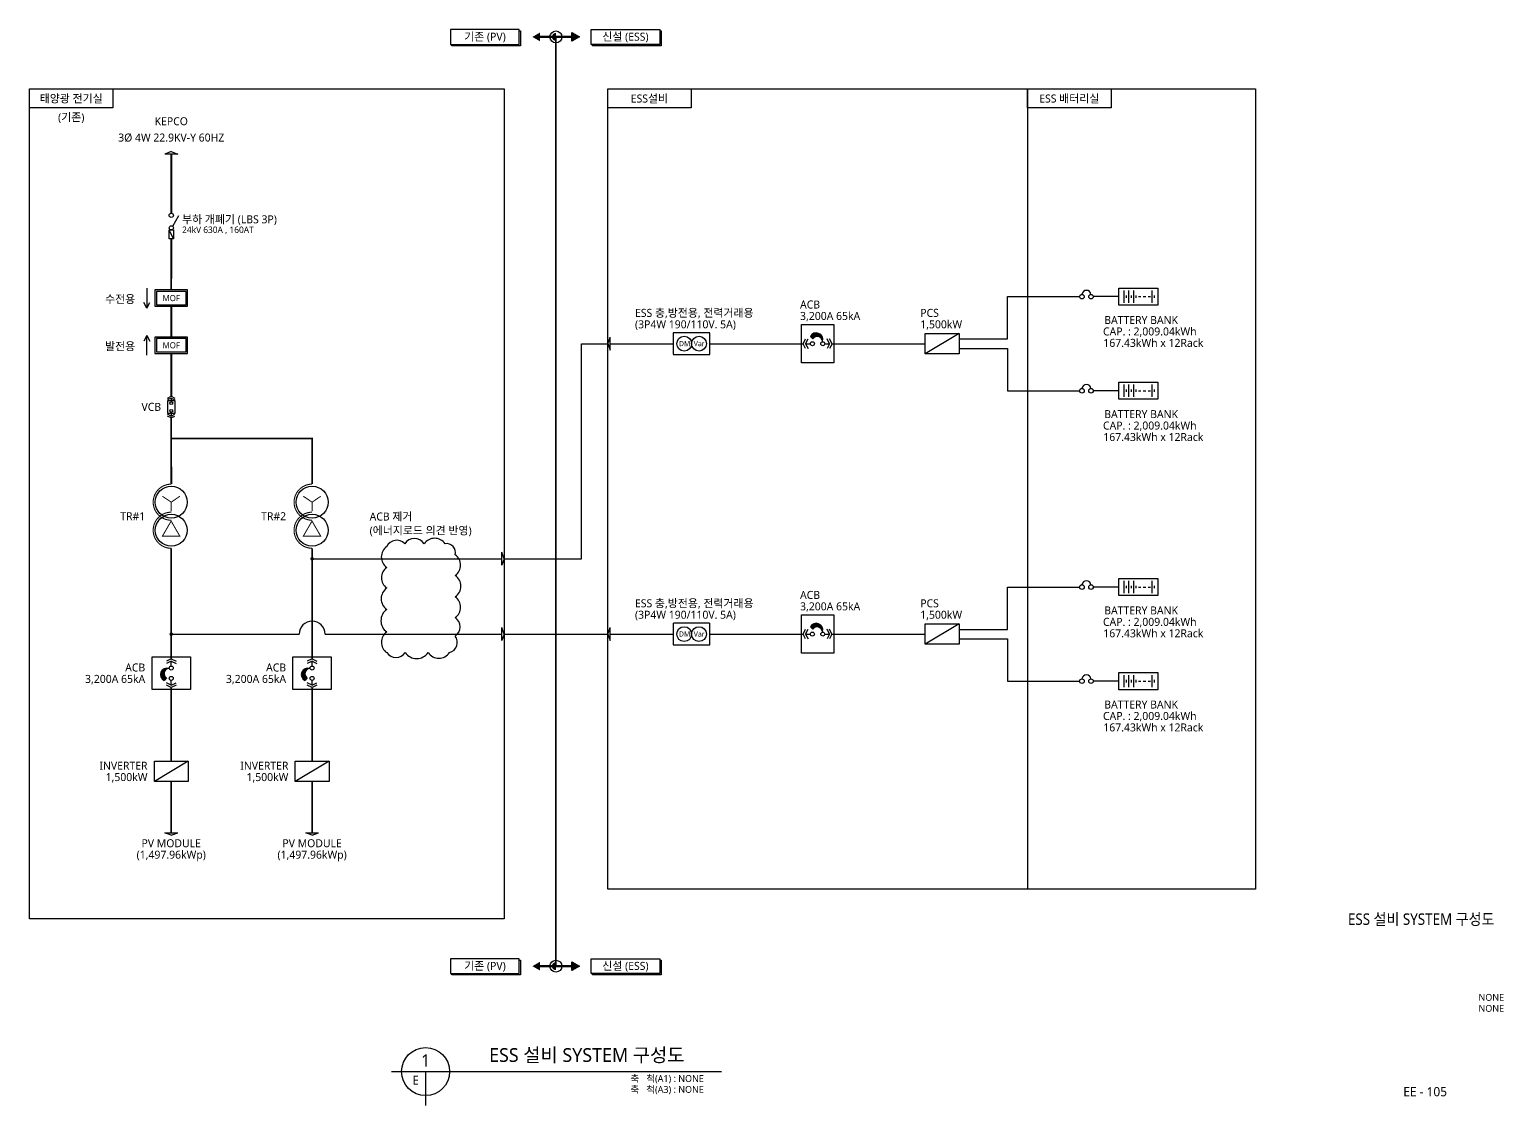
# Model space of a CAD drawing. Header units: millimetres. Extents: x 3366 to 510398, y 0 to 56757.
# Drawn here: x 445915 to 510398, y 2695 to 49788 of the extents above; entities that cross this region are included whole.
import ezdxf
from ezdxf.enums import TextEntityAlignment as Align

# ---------------------------------------------------------------- set-up
doc = ezdxf.new("R2010")
doc.units = ezdxf.units.MM
for name, pattern in [('C4', [19, 16, -1, 1, -1]), ('HIDDEN', [0.375, 0.25, -0.125]), ('LH2', [2.75, 2, -0.75])]:
    doc.linetypes.add(name, pattern=pattern)
for name, color, linetype in [('E-ELEC', 3, 'Continuous'), ('E-LINE', 4, 'Continuous'), ('E-TABL', 1, 'Continuous'), ('E-TEXT', 7, 'Continuous'), ('도면 TITLE', 4, 'Continuous')]:
    doc.layers.add(name, color=color, linetype=linetype)
doc.styles.add('MG', font='malgun.ttf')

# ---------------------------------------------------------------- blocks, each defined once
blk = doc.blocks.new('zw$C711')
at = {"linetype": 'Continuous', "const_width": 76.9}
for points in [[(-237, 3, 1), (-160, 3, 1)], [(-160, 3, -1), (-237, 3, -1)]]:
    blk.add_lwpolyline(points, format="xyb", close=True, dxfattribs=at)

msp = doc.modelspace()

# ---------------------------------------------------------------- hatches: boundary and pattern name
at = {"layer": 'E-ELEC'}
for points in [[(480077.9, 36351.2), (480182.9, 36246.3, -0.7207592), (480602.8, 36141.3, 0.9260311)], [(480077.2, 23641), (480182.1, 23536, -0.7207592), (480602, 23431, 0.9260311)], [(451801.5, 21300.5), (451906.5, 21405.5, -0.7207592), (452011.4, 21825.4, 0.9260311)], [(457964.7, 21300.5), (458069.6, 21405.5, -0.7207592), (458174.6, 21825.4, 0.9260311)]]:
    msp.add_hatch(color=256, dxfattribs=at).paths.add_polyline_path(points)
at = {"layer": 'E-TABL', "ltscale": 200}
for points in [[(468245.4, 49652.9), (467915.2, 49462.2), (468245.4, 49271.6)], [(469641.5, 49271.6), (469971.7, 49462.2), (469641.5, 49652.9)], [(468245.4, 8984.9), (467915.2, 8794.3), (468245.4, 8603.6)], [(469641.5, 8603.6), (469971.7, 8794.3), (469641.5, 8984.9)]]:
    msp.add_hatch(color=256, dxfattribs=at).paths.add_polyline_path(points)

# ---------------------------------------------------------------- linework, layer by layer
at = {"color": 6}
msp.add_lwpolyline([(461544.3, 22515.7, 0.5205671), (462353.2, 22515.7, 0.5205671), (463352.2, 22515.7, 0.5205671), (464294, 22515.7, 0.5205671), (464541.6, 23240.6, 0.5205671), (464541.6, 24048.2, 0.5205671), (464541.6, 24954.4, 0.5205671), (464541.6, 25897.5, 0.5205671), (464541.6, 26796.9, 0.5205671), (464095.4, 27283.6, 0.5205671), (463179.9, 27283.6, 0.5205671), (462330.5, 27283.6, 0.5205671), (461544.3, 27159.6, 0.5205671), (461544.3, 26242.4, 0.5205671), (461544.3, 25344.4, 0.5205671), (461544.3, 24403.1, 0.5205671), (461544.3, 23424.3, 0.5205671)], format="xyb", close=True, dxfattribs=at)
at = {"layer": 'E-ELEC', "linetype": 'Continuous'}
for p, q in [((452119.1, 44443.1), (451835.8, 44335.9)), ((452400.2, 44335.9), (451835.8, 44335.9)), ((452179, 41173.9), (452454.6, 41646.4)), ((471210.1, 36036.3), (471317.4, 36319.6)), ((471317.4, 35755.1), (471317.4, 36319.6)), ((466679.7, 26624.3), (466572.4, 26907.5)), ((466572.4, 26343.1), (466572.4, 26907.5)), ((466679.7, 23326.1), (466572.4, 23609.3)), ((466572.4, 23044.9), (466572.4, 23609.3)), ((471209.4, 23326.1), (471316.6, 23609.3)), ((471316.6, 23044.9), (471316.6, 23609.3)), ((451834.2, 14630.9), (452398.6, 14630.9)), ((452115.4, 14523.6), (452398.6, 14630.9)), ((457997.4, 14630.9), (458561.8, 14630.9)), ((458278.5, 14523.6), (458561.8, 14630.9))]:
    msp.add_line(p, q, dxfattribs=at)
at = {"layer": 'E-ELEC'}
for p, q in [((452213.9, 40625.5), (452020.1, 41013.3)), ((493571.6, 37722.3), (493571.6, 38469.6)), ((493571.6, 38469.6), (495279.7, 38469.6)), ((493785.1, 38362.8), (493785.1, 37829.1)), ((493891.8, 38149.3), (493891.8, 38042.6)), ((493998.6, 38362.8), (493998.6, 37829.1)), ((494105.3, 38149.3), (494105.3, 38042.6)), ((494212.1, 38362.8), (494212.1, 37829.1)), ((494318.9, 38149.3), (494318.9, 38042.6)), ((494425.6, 38096), (494532.4, 38096)), ((494639.1, 38096), (494745.9, 38096)), ((494852.6, 38096), (494959.4, 38096)), ((495012.8, 38362.8), (495012.8, 37829.1)), ((495119.5, 38149.3), (495119.5, 38042.6)), ((495279.7, 38469.6), (495279.7, 37722.3)), ((495279.7, 37722.3), (493571.6, 37722.3)), ((479763, 36036.3), (479868, 36246.3)), ((479868, 36036.3), (479973, 36246.3)), ((480182.9, 36246.3), (480077.9, 36351.2)), ((480917.7, 36036.3), (480812.7, 36246.3)), ((481022.7, 36036.3), (480917.7, 36246.3)), ((486580.7, 36482), (485104.1, 35590.7)), ((479868, 35826.4), (479763, 36036.3)), ((479868, 36036.3), (479973, 35826.4)), ((479868, 36036.3), (480077.9, 36036.3)), ((480707.8, 36036.3), (480917.7, 36036.3)), ((480917.7, 36036.3), (480812.7, 35826.4)), ((481022.7, 36036.3), (480917.7, 35826.4)), ((493571.6, 33603.1), (493571.6, 34350.4)), ((493571.6, 34350.4), (495279.7, 34350.4)), ((493785.1, 34243.6), (493785.1, 33709.8)), ((493998.6, 34243.6), (493998.6, 33709.8)), ((494212.1, 34243.6), (494212.1, 33709.8)), ((495012.8, 34243.6), (495012.8, 33709.8)), ((495279.7, 34350.4), (495279.7, 33603.1)), ((451959.7, 33656), (452116.7, 33734.5)), ((452116.7, 33656), (451959.7, 33577.5)), ((452116.7, 33734.5), (452273.6, 33656)), ((452116.7, 33656), (452273.6, 33577.5)), ((452116.7, 33656), (452116.7, 33499)), ((495279.7, 33603.1), (493571.6, 33603.1)), ((493891.8, 34030.1), (493891.8, 33923.3)), ((494105.3, 34030.1), (494105.3, 33923.3)), ((494318.9, 34030.1), (494318.9, 33923.3)), ((494425.6, 33976.7), (494532.4, 33976.7)), ((494639.1, 33976.7), (494745.9, 33976.7)), ((494852.6, 33976.7), (494959.4, 33976.7)), ((495119.5, 34030.1), (495119.5, 33923.3)), ((452116.7, 32871.1), (451959.7, 32949.6)), ((452116.7, 33028.1), (452116.7, 32871.1)), ((452116.7, 32871.1), (452273.6, 32949.6)), ((452116.7, 32792.6), (451959.7, 32871.1)), ((452116.7, 32792.6), (452273.6, 32871.1)), ((493570.8, 25012), (493570.8, 25759.3)), ((493570.8, 25759.3), (495278.9, 25759.3)), ((493784.3, 25652.6), (493784.3, 25118.8)), ((493891, 25439.1), (493891, 25332.3)), ((493997.8, 25652.6), (493997.8, 25118.8)), ((494104.6, 25439.1), (494104.6, 25332.3)), ((494211.3, 25652.6), (494211.3, 25118.8)), ((494318.1, 25439.1), (494318.1, 25332.3)), ((494424.8, 25385.7), (494531.6, 25385.7)), ((494638.3, 25385.7), (494745.1, 25385.7)), ((494851.9, 25385.7), (494958.6, 25385.7)), ((495012, 25652.6), (495012, 25118.8)), ((495118.8, 25439.1), (495118.8, 25332.3)), ((495278.9, 25759.3), (495278.9, 25012)), ((495278.9, 25012), (493570.8, 25012)), ((479762.2, 23326.1), (479867.2, 23536)), ((479867.2, 23116.1), (479762.2, 23326.1)), ((479867.2, 23326.1), (479972.2, 23536)), ((479867.2, 23326.1), (479972.2, 23116.1)), ((479867.2, 23326.1), (480077.2, 23326.1)), ((480182.1, 23536), (480077.2, 23641)), ((480707, 23326.1), (480916.9, 23326.1)), ((480916.9, 23326.1), (480812, 23536)), ((480916.9, 23326.1), (480812, 23116.1)), ((481021.9, 23326.1), (480916.9, 23536)), ((481021.9, 23326.1), (480916.9, 23116.1)), ((486579.9, 23771.7), (485103.4, 22880.4)), ((452116.4, 22245.3), (451906.5, 22140.3)), ((452116.4, 22140.3), (451906.5, 22035.3)), ((452116.4, 22245.3), (452326.3, 22140.3)), ((452116.4, 22140.3), (452326.3, 22035.3)), ((452116.4, 21930.4), (452116.4, 22140.3)), ((458279.6, 22245.3), (458069.6, 22140.3)), ((458279.6, 22140.3), (458069.6, 22035.3)), ((458279.6, 22245.3), (458489.5, 22140.3)), ((458279.6, 22140.3), (458489.5, 22035.3)), ((458279.6, 21930.4), (458279.6, 22140.3)), ((451906.5, 21405.5), (451801.5, 21300.5)), ((452116.4, 21090.6), (452116.4, 21300.5)), ((458069.6, 21405.5), (457964.7, 21300.5)), ((458279.6, 21090.6), (458279.6, 21300.5)), ((493570.8, 20892.8), (493570.8, 21640.1)), ((493570.8, 21640.1), (495278.9, 21640.1)), ((493784.3, 21533.3), (493784.3, 20999.6)), ((493891, 21319.8), (493891, 21213.1)), ((493997.8, 21533.3), (493997.8, 20999.6)), ((494104.6, 21319.8), (494104.6, 21213.1)), ((494211.3, 21533.3), (494211.3, 20999.6)), ((494318.1, 21319.8), (494318.1, 21213.1)), ((495012, 21533.3), (495012, 20999.6)), ((495118.8, 21319.8), (495118.8, 21213.1)), ((495278.9, 21640.1), (495278.9, 20892.8)), ((452116.4, 21090.6), (451906.5, 21195.6)), ((452116.4, 20985.6), (451906.5, 21090.6)), ((452116.4, 21090.6), (452326.3, 21195.6)), ((452326.3, 21090.6), (452116.4, 20985.6)), ((458279.6, 21090.6), (458069.6, 21195.6)), ((458279.6, 20985.6), (458069.6, 21090.6)), ((458279.6, 21090.6), (458489.5, 21195.6)), ((458489.5, 21090.6), (458279.6, 20985.6)), ((495278.9, 20892.8), (493570.8, 20892.8)), ((494424.8, 21266.4), (494531.6, 21266.4)), ((494638.3, 21266.4), (494745.1, 21266.4)), ((494851.9, 21266.4), (494958.6, 21266.4)), ((452854.7, 17764.7), (451378.1, 16873.4)), ((459017.8, 17764.7), (457541.3, 16873.4))]:
    msp.add_line(p, q, dxfattribs=at)
at = {"layer": 'E-ELEC', "linetype": 'Continuous'}
for points in [[(452117, 44443.1), (452400.2, 44335.9)], [(471210.1, 36038.4), (471317.4, 35755.1)], [(466679.7, 26626.3), (466572.4, 26343.1)], [(466679.7, 23328.1), (466572.4, 23044.9)], [(471209.4, 23328.1), (471316.6, 23044.9)], [(452117.4, 14523.6), (451834.2, 14630.9)], [(458280.6, 14523.6), (457997.4, 14630.9)]]:
    msp.add_lwpolyline(points, dxfattribs=at)
msp.add_lwpolyline([(452213.9, 40625.5), (452020.1, 40625.5), (452020.1, 41013.3), (452213.9, 41013.3)], close=True, dxfattribs=at)
at = {"layer": 'E-ELEC'}
for points in [[(452831.2, 38390.2), (451402.1, 38390.2), (451402.1, 37675.7), (452831.2, 37675.7)], [(452831.2, 36324.7), (451402.1, 36324.7), (451402.1, 35610.2), (452831.2, 35610.2)], [(485104.1, 36482), (486580.7, 36482), (486580.7, 35590.7), (485104.1, 35590.7)], [(451947.4, 33535.7), (451947.4, 32991.4), (452285.9, 32991.4), (452285.9, 33535.7)], [(485103.4, 23771.7), (486579.9, 23771.7), (486579.9, 22880.4), (485103.4, 22880.4)], [(451378.1, 17764.7), (452854.7, 17764.7), (452854.7, 16873.4), (451378.1, 16873.4)], [(457541.3, 17764.7), (459017.8, 17764.7), (459017.8, 16873.4), (457541.3, 16873.4)]]:
    msp.add_lwpolyline(points, close=True, dxfattribs=at)
at = {"layer": 'E-ELEC', "color": 1}
for points in [[(452768.5, 38327.5), (451464.8, 38327.5), (451464.8, 37738.4), (452768.5, 37738.4)], [(452768.5, 36262), (451464.8, 36262), (451464.8, 35672.9), (452768.5, 35672.9)]]:
    msp.add_lwpolyline(points, close=True, dxfattribs=at)
at = {"layer": 'E-ELEC', "const_width": 46.8}
for points in [[(452116.7, 29890.7, 1), (452116.7, 28309.7, 1)], [(458279.8, 29890.7, 1), (458279.8, 28309.7, 1)], [(452116.7, 28662.7, 1), (452116.7, 27081.7, 1)], [(458279.8, 28662.7, 1), (458279.8, 27081.7, 1)]]:
    msp.add_lwpolyline(points, format="xyb", dxfattribs=at)
at = {"layer": 'E-ELEC', "linetype": 'Continuous', "const_width": 42.3}
for points in [[(452492.6, 29359.4), (452116.7, 29100.2), (451730.3, 29359.4)], [(452116.7, 29100.2), (452111.4, 28699.3)], [(458655.7, 29359.4), (458279.8, 29100.2), (457893.5, 29359.4)], [(458279.8, 29100.2), (458274.6, 28699.3)], [(451730.3, 27613), (452492.6, 27613), (452111.4, 28273.1), (451730.3, 27613)], [(457893.5, 27613), (458655.7, 27613), (458274.6, 28273.1), (457893.5, 27613)]]:
    msp.add_lwpolyline(points, dxfattribs=at)
at = {"layer": 'E-ELEC', "linetype": 'Continuous'}
for centre, radius in [((452117, 41651.2), 91.7), ((452118.6, 41105), 91.7), ((452116.7, 29100.2), 696.6), ((458279.8, 29100.2), 696.6), ((452116.7, 27872.2), 696.6), ((458279.8, 27872.2), 696.6)]:
    msp.add_circle(centre, radius, dxfattribs=at)
at = {"layer": 'E-ELEC'}
for centre, radius in [((491955.6, 38096), 100.3), ((492351.7, 38096), 100.3), ((474555.8, 36036.3), 324.1), ((475204, 36036.3), 324.1), ((480165.4, 36036.3), 87.5), ((480620.3, 36036.3), 87.5), ((491955.6, 33976.7), 100.3), ((492351.7, 33976.7), 100.3), ((452116.7, 33433.6), 65.4), ((452116.7, 33093.5), 65.4), ((491954.8, 25385.7), 100.3), ((492351, 25385.7), 100.3), ((474555, 23326.1), 324.1), ((475203.2, 23326.1), 324.1), ((480164.6, 23326.1), 87.5), ((480619.5, 23326.1), 87.5), ((452116.4, 21842.9), 87.5), ((458279.6, 21842.9), 87.5), ((452116.4, 21388), 87.5), ((458279.6, 21388), 87.5), ((491954.8, 21266.4), 100.3), ((492351, 21266.4), 100.3)]:
    msp.add_circle(centre, radius, dxfattribs=at)
for centre, radius, start, end in [((492153.7, 38172), 199.5, 6.972985, 173.027015), ((480332.3, 36226.1), 283.5, 342.597296, 153.799885), ((480375.4, 36123.8), 228.1, 4.398705, 147.528808), ((492153.7, 34052.7), 199.5, 6.972985, 173.027015), ((492152.9, 25461.7), 199.5, 6.972985, 173.027015), ((480331.5, 23515.8), 283.5, 342.597296, 153.799885), ((480374.6, 23413.5), 228.1, 4.398705, 147.528808), ((451926.6, 21554.9), 283.5, 72.597296, 243.799885), ((452028.9, 21598), 228.1, 94.398705, 237.528808), ((458089.8, 21554.9), 283.5, 72.597296, 243.799885), ((458192.1, 21598), 228.1, 94.398705, 237.528808), ((492152.9, 21342.5), 199.5, 6.972985, 173.027015)]:
    msp.add_arc(centre, radius, start, end, dxfattribs=at)
at = {"layer": 'E-LINE'}
for p, q in [((493571.6, 38096), (492452, 38096)), ((470058.6, 26624.3), (470058.6, 36036.3)), ((470058.6, 36036.3), (471209.4, 36036.3)), ((471317.4, 36036.3), (474069, 36036.3)), ((475681.6, 36036.3), (479763, 36036.3)), ((493571.6, 33976.7), (492452, 33976.7)), ((466678.9, 26624.3), (470058.6, 26624.3)), ((493570.8, 25385.7), (492451.2, 25385.7)), ((466678.9, 23326.1), (471209.4, 23326.1)), ((471316.6, 23326.1), (474068.3, 23326.1)), ((475680.8, 23326.1), (479762.2, 23326.1)), ((493570.8, 21266.4), (492451.2, 21266.4))]:
    msp.add_line(p, q, dxfattribs=at)
at = {"layer": 'E-LINE', "const_width": 80}
for points in [[(452117, 41742.9), (452117, 44335.5)], [(452117.7, 40625.5), (452116.7, 38390.2)], [(452117, 37675.7), (452117, 36324.7)], [(452117, 35610.2), (452117, 33734.3)], [(452117, 29890.9), (452116.7, 32792.6)], [(452116.8, 31890.2), (458279.8, 31890.2), (458279.8, 29890.7)], [(452116.4, 22245.3), (452116.6, 27081.7)], [(458279.6, 22245.3), (458279.8, 27081.7)], [(452116.4, 20985.6), (452116.4, 17764.7)], [(458279.6, 20985.6), (458279.6, 17764.7)], [(452116.4, 16873.4), (452116.4, 14630.9)], [(458279.6, 16873.4), (458279.6, 14630.9)]]:
    msp.add_lwpolyline(points, dxfattribs=at)
at = {"layer": 'E-LINE'}
for points in [[(486580.7, 36242.1), (488693.9, 36242.1), (488693.9, 38096), (491855.3, 38096)], [(481022.7, 36036.3), (485104.1, 36036.3)], [(486580.7, 35830.6), (488693.9, 35830.6), (488693.9, 33976.7), (491855.3, 33976.7)], [(458279.7, 26624.3), (466572.4, 26625.3)], [(486579.9, 23531.8), (488693.1, 23531.8), (488693.1, 25385.7), (491854.6, 25385.7)], [(452116.4, 23326.1), (457711.2, 23326.1)], [(458848.2, 23326.1), (466572.4, 23326.1)], [(481021.9, 23326.1), (485103.4, 23326.1)], [(486579.9, 23120.3), (488693.1, 23120.3), (488693.1, 21266.4), (491854.6, 21266.4)]]:
    msp.add_lwpolyline(points, dxfattribs=at)
msp.add_arc((458279.7, 23326.1), 568.5, 0, 180, dxfattribs=at)
at = {"layer": 'E-TABL', "linetype": 'C4'}
msp.add_line((471209.4, 47193), (499548.2, 47193), dxfattribs=at)
at = {"layer": 'E-TABL', "ltscale": 2}
for p, q in [((451047.6, 38461.9), (451047.6, 37592.9)), ((451047.6, 37592.9), (450917.6, 37842.9)), ((451047.6, 37592.9), (451177.6, 37842.9)), ((451047.6, 36396.4), (450917.6, 36146.4)), ((451047.6, 36396.4), (451177.6, 36146.4)), ((451047.6, 35527.4), (451047.6, 36396.4))]:
    msp.add_line(p, q, dxfattribs=at)
at = {"layer": 'E-TABL', "linetype": 'ByBlock'}
for points in [[(467342.8, 49788.2), (464339.6, 49788.2), (464339.6, 49136.2), (467342.8, 49136.2)], [(470483.4, 49788.2), (473486.7, 49788.2), (473486.7, 49136.2), (470483.4, 49136.2)], [(467342.8, 9120.3), (464339.6, 9120.3), (464339.6, 8468.3), (467342.8, 8468.3)], [(470483.4, 9120.3), (473486.7, 9120.3), (473486.7, 8468.3), (470483.4, 8468.3)]]:
    msp.add_lwpolyline(points, close=True, dxfattribs=at)
for points in [[(467342.8, 49729.9), (467401.2, 49729.9), (467401.2, 49077.8), (464398, 49077.8), (464398, 49136.2)], [(473486.7, 49729.9), (473545.1, 49729.9), (473545.1, 49077.8), (470541.8, 49077.8), (470541.8, 49136.2)], [(467342.8, 9061.9), (467401.2, 9061.9), (467401.2, 8409.9), (464398, 8409.9), (464398, 8468.3)], [(473486.7, 9061.9), (473545.1, 9061.9), (473545.1, 8409.9), (470541.8, 8409.9), (470541.8, 8468.3)]]:
    msp.add_lwpolyline(points, dxfattribs=at)
at = {"layer": 'E-TABL', "linetype": 'Continuous', "flags": 128}
for points in [[(469971.7, 49462.2), (469641.5, 49271.6), (469641.5, 49652.9)], [(469971.7, 8794.3), (469641.5, 8603.6), (469641.5, 8984.9)]]:
    msp.add_lwpolyline(points, close=True, dxfattribs=at)
at = {"layer": 'E-TABL', "ltscale": 200}
for points in [[(469635, 49462.2, 100, 100, 0), (468251.9, 49462.2, 0, 0, 0)], [(469635, 8794.3, 100, 100, 0), (468251.9, 8794.3, 0, 0, 0)]]:
    msp.add_lwpolyline(points, format="xyseb", dxfattribs=at)
at = {"layer": 'E-TABL', "linetype": 'Continuous', "flags": 128}
for points in [[(468943.4, 49549, 173.6, 173.6, 1), (468943.4, 49375.4, 0, 0, 0)], [(468943.4, 8881.1, 173.6, 173.6, 1), (468943.4, 8707.5, 0, 0, 0)]]:
    msp.add_lwpolyline(points, format="xyseb", dxfattribs=at)
at = {"layer": 'E-TABL', "linetype": 'HIDDEN', "ltscale": 30, "const_width": 70}
msp.add_lwpolyline([(468943.4, 49462.2), (468943.4, 8794.3)], dxfattribs=at)
at = {"layer": 'E-TABL', "linetype": 'C4'}
msp.add_lwpolyline([(445915, 47193), (466677.5, 47193), (466677.5, 10870), (445915, 10870)], close=True, dxfattribs=at)
at = {"layer": 'E-TABL'}
for points in [[(445915, 47193), (449567.9, 47193), (449567.9, 46354.8), (445915, 46354.8)], [(471209.4, 47193), (474862.3, 47193), (474862.3, 46354.8), (471209.4, 46354.8)], [(489576.3, 47193), (493229.3, 47193), (493229.3, 46354.8), (489576.3, 46354.8)]]:
    msp.add_lwpolyline(points, close=True, dxfattribs=at)
at = {"layer": 'E-TABL', "linetype": 'C4'}
for points in [[(499548.2, 12169.4), (471209.4, 12169.4), (471209.4, 47193)], [(489576.3, 47193), (489576.3, 12169.4)], [(499548.2, 47193), (499548.2, 12169.4)]]:
    msp.add_lwpolyline(points, dxfattribs=at)
at = {"layer": 'E-TABL', "linetype": 'Continuous'}
for points in [[(479681.6, 35197.7), (479681.6, 36874.9), (481104.1, 36874.9), (481104.1, 35197.7)], [(479680.8, 22487.5), (479680.8, 24164.7), (481103.4, 24164.7), (481103.4, 22487.5)], [(452955, 20904.2), (451277.8, 20904.2), (451277.8, 22326.7), (452955, 22326.7)], [(459118.2, 20904.2), (457441, 20904.2), (457441, 22326.7), (459118.2, 22326.7)]]:
    msp.add_lwpolyline(points, close=True, dxfattribs=at)
at = {"layer": 'E-TABL', "linetype": 'LH2'}
for points in [[(475681.6, 36508.3), (474069, 36508.3), (474069, 35564.4), (475681.6, 35564.4)], [(475680.8, 23798), (474068.3, 23798), (474068.3, 22854.1), (475680.8, 22854.1)]]:
    msp.add_lwpolyline(points, close=True, dxfattribs=at)
at = {"layer": 'E-TABL', "linetype": 'Continuous'}
for centre in [(468943.4, 49462.2), (468943.4, 8794.3)]:
    msp.add_circle(centre, 259.9, dxfattribs=at)
at = {"layer": '도면 TITLE'}
for p, q in [((461758.8, 4179.8), (476188.5, 4179.8)), ((463244, 4179.8), (463244, 2694.6))]:
    msp.add_line(p, q, dxfattribs=at)
msp.add_circle((463244, 4179.8), 1050.2, dxfattribs=at)

# ---------------------------------------------------------------- block references
at = {"layer": 'E-ELEC', "ltscale": 2}
for p in [(458478, 26621.5), (452314.7, 23323.3)]:
    msp.add_blockref('zw$C711', p, dxfattribs=at)

# ---------------------------------------------------------------- texts
at = {"layer": 'E-ELEC', "style": 'MG'}
for p in [(452116.7, 38033), (452116.7, 35967.5)]:
    msp.add_text('MOF', height=267.14, dxfattribs=at).set_placement(p, align=Align.MIDDLE)
for s, p in [('DM', (474326.6, 35927.3)), ('Var', (474974.8, 35927.3)), ('DM', (474325.8, 23217)), ('Var', (474974.1, 23217))]:
    msp.add_text(s, height=226.2, dxfattribs=at).set_placement(p)
at = {"layer": 'E-LINE', "style": 'MG'}
msp.add_text('부하 개폐기 (LBS 3P)', height=350, dxfattribs=at).set_placement((452591.5, 41305.1))
at = {"layer": 'E-TEXT', "linetype": 'ByBlock', "style": 'MG'}
for s, p in [('기존 (PV)', (465841.2, 49462.2)), ('신설 (ESS)', (471985.1, 49462.2)), ('기존 (PV)', (465841.2, 8794.3)), ('신설 (ESS)', (471985.1, 8794.3))]:
    msp.add_text(s, height=350, dxfattribs=at).set_placement(p, align=Align.MIDDLE)
at = {"layer": 'E-TEXT', "linetype": 'Continuous', "style": 'MG'}
for s, p in [('태양광 전기실', (447741.5, 46773.9)), ('ESS설비', (473035.8, 46773.9)), ('ESS 배터리실', (491402.8, 46773.9)), ('(기존)', (447741.5, 45935.8))]:
    msp.add_text(s, height=350, dxfattribs=at).set_placement(p, align=Align.MIDDLE)
at = {"layer": 'E-TEXT', "color": 0, "style": 'MG'}
for s, p in [('KEPCO', (452117, 45771.1)), ('3Ø 4W 22.9KV-Y 60HZ', (452117, 45057.8))]:
    msp.add_text(s, height=350, dxfattribs=at).set_placement(p, align=Align.MIDDLE)
at = {"layer": 'E-TEXT', "style": 'MG'}
msp.add_text('24kV 630A , 160AT', height=280, dxfattribs=at).set_placement((452591.5, 40883.3))
at = {"layer": 'E-TEXT', "linetype": 'Continuous', "style": 'MG'}
for s, p in [('수전용', (449221, 37812.1)), ('발전용', (449221, 35746.5))]:
    msp.add_text(s, height=350, rotation=360, dxfattribs=at).set_placement(p)
at = {"layer": 'E-TEXT', "style": 'MG'}
for s, p in [('ESS 충,방전용, 전력거래용', (472404.4, 37384.6)), ('(3P4W 190/110V. 5A)', (472404.4, 36884.6)), ('CAP. : 2,009.04kWh', (492877.4, 36573)), ('BATTERY BANK', (492932.8, 37073)), ('167.43kWh x 12Rack', (492891.4, 36072.2)), ('BATTERY BANK', (492932.8, 32953.8)), ('CAP. : 2,009.04kWh', (492877.4, 32453.8)), ('167.43kWh x 12Rack', (492891.4, 31953)), ('ESS 충,방전용, 전력거래용', (472403.6, 24674.4)), ('BATTERY BANK', (492932, 24362.8)), ('(3P4W 190/110V. 5A)', (472403.6, 24174.4)), ('CAP. : 2,009.04kWh', (492876.6, 23862.8)), ('167.43kWh x 12Rack', (492890.6, 23362)), ('BATTERY BANK', (492932, 20243.5)), ('CAP. : 2,009.04kWh', (492876.6, 19743.5)), ('167.43kWh x 12Rack', (492890.6, 19242.7))]:
    msp.add_text(s, height=350, dxfattribs=at).set_placement(p, align=Align.MIDDLE_LEFT)
at = {"layer": 'E-TEXT', "color": 0, "style": 'MG'}
for s, p in [('ACB', (479625.3, 37751.3)), ('3,200A 65kA', (479625.3, 37251.3)), ('PCS', (484882, 37384.6)), ('1,500kW', (484882, 36884.6)), ('VCB', (450815.2, 33272.5)), ('ACB', (479624.5, 25041)), ('3,200A 65kA', (479624.5, 24541)), ('PCS', (484881.2, 24674.4)), ('1,500kW', (484881.2, 24174.4))]:
    msp.add_text(s, height=350, dxfattribs=at).set_placement(p, align=Align.MIDDLE_LEFT)
for s, p in [('TR#1', (450977.8, 28486.2)), ('TR#2', (457141, 28486.2)), ('ACB', (450977.8, 21865.5)), ('ACB', (457141, 21865.5)), ('3,200A 65kA', (450977.8, 21365.5)), ('3,200A 65kA', (457141, 21365.5))]:
    msp.add_text(s, height=350, dxfattribs=at).set_placement(p, align=Align.MIDDLE_RIGHT)
at = {"layer": 'E-TEXT', "color": 6, "style": 'MG'}
for s, p in [('ACB 제거', (460794.6, 28471.8)), ('(에너지로드 의견 반영)', (460794.6, 27860))]:
    msp.add_text(s, height=350, dxfattribs=at).set_placement(p, align=Align.MIDDLE_LEFT)
at = {"layer": 'E-TEXT', "style": 'MG'}
for s, p in [('INVERTER', (451078.1, 17569)), ('INVERTER', (457241.3, 17569)), ('1,500kW', (451078.1, 17069)), ('1,500kW', (457241.3, 17069))]:
    msp.add_text(s, height=350, dxfattribs=at).set_placement(p, align=Align.MIDDLE_RIGHT)
for s, p in [('PV MODULE', (452115.4, 14173.6)), ('PV MODULE', (458278.5, 14173.6)), ('(1,497.96kWp)', (452115.4, 13673.6)), ('(1,497.96kWp)', (458278.5, 13673.6))]:
    msp.add_text(s, height=350, dxfattribs=at).set_placement(p, align=Align.MIDDLE_CENTER)
at = {"layer": '도면 TITLE', "style": 'MG', "width": 0.9}
msp.add_text('ESS 설비 SYSTEM 구성도', height=500, dxfattribs=at).set_placement((506795, 10851.8), align=Align.MIDDLE_CENTER)
at = {"layer": '도면 TITLE', "style": 'MG'}
for s, p in [('NONE', (510421.6, 7428.5)), ('NONE', (510421.6, 6947)), ('축   척(A1) : NONE', (475412.6, 3875.7)), ('축   척(A3) : NONE', (475412.6, 3400.9))]:
    msp.add_text(s, height=300, dxfattribs=at).set_placement(p, align=Align.MIDDLE_RIGHT)
msp.add_text('ESS 설비 SYSTEM 구성도', height=600, dxfattribs=at).set_placement((466021.7, 4905.4), align=Align.MIDDLE_LEFT)
for s, height, p in [('1', 544.4, (463244, 4664.5)), ('E', 388.9, (462806.4, 3802.3))]:
    msp.add_text(s, height=height, dxfattribs=at).set_placement(p, align=Align.MIDDLE)
msp.add_text('EE - 105', height=400, dxfattribs=at).set_placement((506970.5, 3300), align=Align.MIDDLE_CENTER)

doc.saveas('drawing.dxf')
